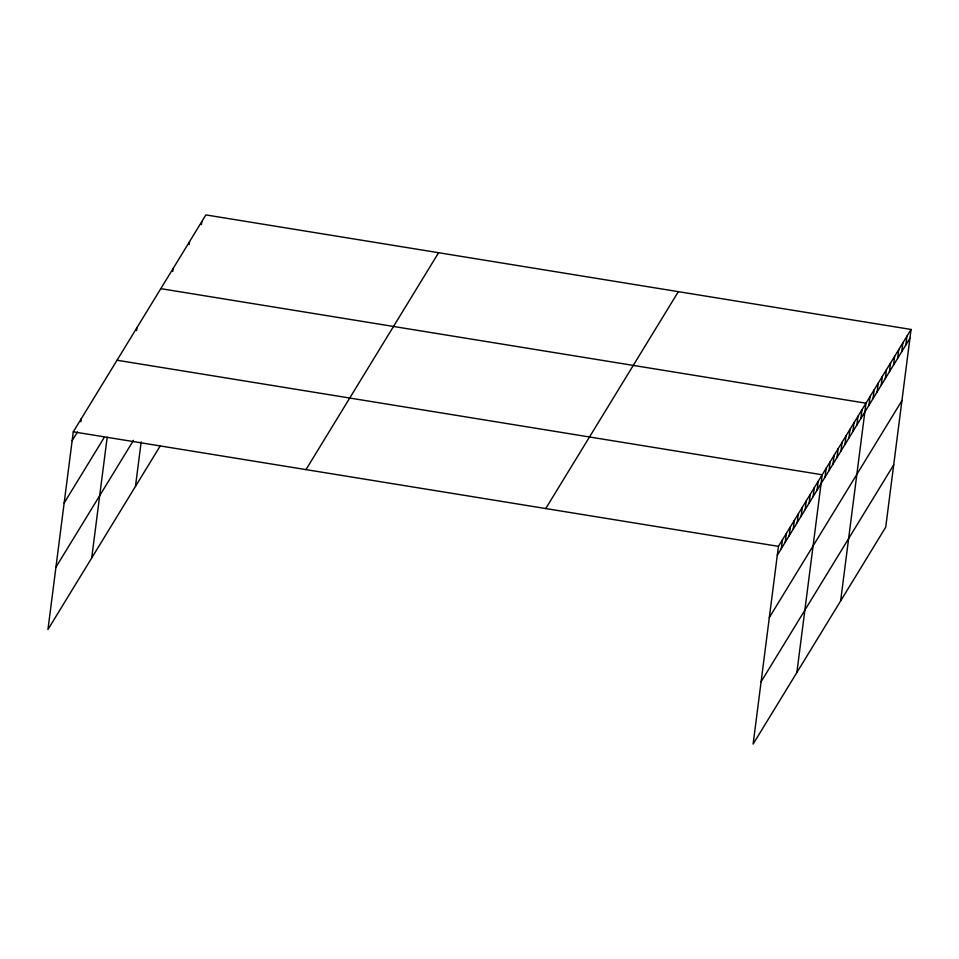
<?xml version="1.0" encoding="UTF-8"?>
<svg xmlns="http://www.w3.org/2000/svg" width="959" height="959" viewBox="0 0 959 959"><rect width="100%" height="100%" fill="white"/><g stroke="black" fill="none" stroke-linecap="round" stroke-linejoin="round"><path stroke-width="1.44" d="M911.05 329.452L778.444 546.354L753.115 744.088L885.72 527.186L911.05 329.452L205.885 214.912L73.28 431.814L47.95 629.548L160.069 446.163M80.856 421.744L81.239 418.795M91.716 557.97L107.18 437.244M136.562 330.639L136.933 327.702M135.471 486.393L141.177 441.859M172.728 271.493L173.1 268.544M189.115 244.677L189.498 241.728M201.414 224.562L201.786 221.613M781.285 548.68L782.424 539.845M785.265 542.171L786.392 533.348M789.245 535.673L790.372 526.839M793.225 529.164L794.352 520.329M797.205 522.655L798.332 513.82M801.173 516.146L802.311 507.311M805.152 509.637L806.291 500.814M809.132 503.139L810.271 494.305M813.112 496.63L814.239 487.795M817.092 490.121L818.219 481.286M796.869 672.511L822.199 474.777L117.046 360.236M825.052 477.103L826.178 468.268M829.032 470.605L830.158 461.77M832.999 464.096L834.138 455.261M836.979 457.587L838.118 448.752M840.959 451.078L842.098 442.243M844.939 444.568L846.066 435.734M848.919 438.059L850.046 429.236M852.899 431.562L854.025 422.727M856.878 425.053L858.005 416.218M860.858 418.544L861.985 409.709M840.635 600.933L865.965 403.2L160.8 288.659M868.926 405.333L870.065 396.499M873.026 398.632L874.164 389.798M877.125 391.919L878.264 383.097M881.225 385.218L882.364 376.384M885.325 378.517L886.452 369.683M889.425 371.816L890.551 362.981M893.524 365.103L894.651 356.28M897.624 358.402L898.751 349.567M901.724 351.701L902.851 342.866M905.823 345L906.95 336.165M72.153 440.649L77.451 431.97M64.157 502.984L103.944 437.915M55.934 567.201L133.517 440.325M305.981 469.61L438.599 252.708M545.743 508.558L678.349 291.656M777.305 555.189L909.923 338.287M769.322 617.524L901.928 400.622M761.098 681.753L893.704 464.851M73.28 431.814L778.444 546.354"/></g></svg>
